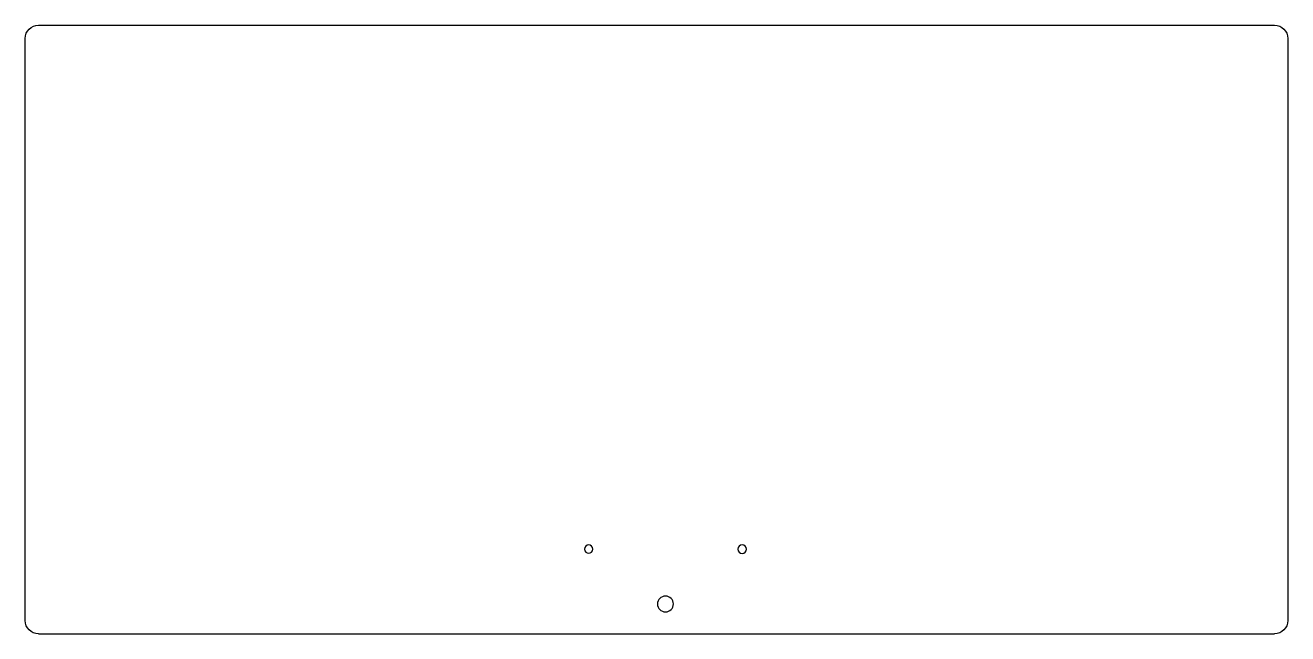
# Model space of a CAD drawing. Extents: x 0 to 477, y 0 to 230.
import ezdxf

# ---------------------------------------------------------------- set-up
doc = ezdxf.new("R2010")
doc.units = 0
doc.layers.get('0').update_dxf_attribs({"linetype": 'CONTINUOUS'})

msp = doc.modelspace()

# ---------------------------------------------------------------- linework, layer by layer
at = {"color": 7}
for points in [[(5.132801, 230.132798), (472.132448, 230.132798)], [(0.132305, 5.132314), (0.132292, 225.132303)], [(477.132517, 225.132673), (477.132412, 5.132685)], [(5.132437, 0.132298), (472.132951, 0.132298)]]:
    msp.add_lwpolyline(points, dxfattribs=at)
for points in [[(0.132292, 225.133176), (0.1325, 227.894654), (2.371256, 230.133079), (5.132801, 230.132798)], [(472.132448, 230.132798), (474.893719, 230.132841), (477.132385, 227.894386), (477.132517, 225.133025)], [(213.004857, 33.732373), (212.120937, 33.732373), (211.404657, 33.016003), (211.404657, 32.132303)], [(214.604774, 32.132303), (214.604774, 33.016003), (213.888494, 33.732373), (213.004857, 33.732373)], [(271.004638, 33.748526), (270.114501, 33.748526), (269.395681, 33.022263), (269.404703, 32.132303)], [(272.604547, 32.132303), (272.613014, 33.022263), (271.89475, 33.748526), (271.004638, 33.748526)], [(211.404657, 32.132303), (211.404657, 31.248621), (212.120937, 30.532261), (213.004857, 30.532261)], [(213.004857, 30.532261), (213.888494, 30.532261), (214.604774, 31.248621), (214.604774, 32.132303)], [(269.404703, 32.132303), (269.396236, 31.24235), (270.114501, 30.516095), (271.004638, 30.516095)], [(271.004638, 30.516095), (271.89475, 30.516095), (272.61357, 31.24235), (272.604547, 32.132303)], [(242.004598, 14.382333), (240.347674, 14.382333), (239.004578, 13.039176), (239.004578, 11.382302)], [(245.004624, 11.382302), (245.004624, 13.039176), (243.661528, 14.382333), (242.004598, 14.382333)], [(239.004578, 11.382302), (239.004578, 9.725428), (240.347674, 8.382297), (242.004598, 8.382297)], [(242.004598, 8.382297), (243.661528, 8.382297), (245.004624, 9.725428), (245.004624, 11.382302)], [(5.132437, 0.132298), (2.370892, 0.132245), (0.132306, 2.370832), (0.132306, 5.132314)], [(477.132412, 5.132685), (477.132623, 2.371308), (474.894195, 0.132589), (472.132951, 0.132298)]]:
    msp.add_open_spline(points, degree=3, dxfattribs=at)

doc.saveas('drawing.dxf')
